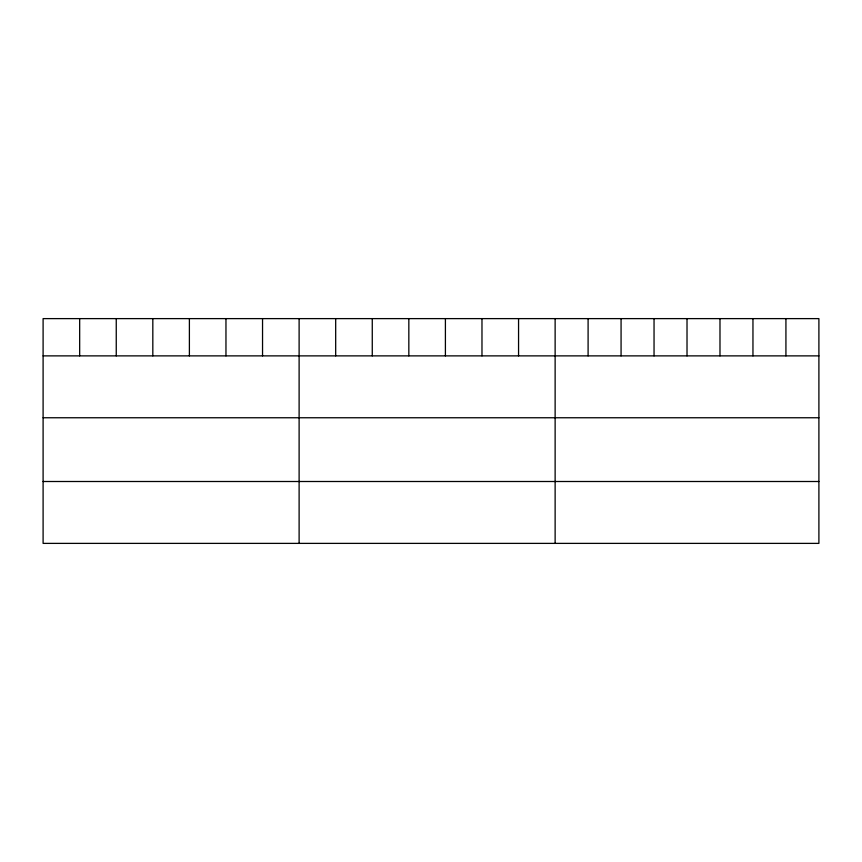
<?xml version="1.0" encoding="UTF-8"?>
<svg xmlns="http://www.w3.org/2000/svg" width="862" height="862" viewBox="0 0 862 862"><rect width="100%" height="100%" fill="white"/><g stroke="black" fill="none" stroke-linecap="round" stroke-linejoin="round"><path stroke-width="1.29" d="M818.9 355.877L818.9 543.383L43.1 543.383L43.1 318.617L818.9 318.617L818.9 355.877L43.1 355.877M43.1 417.758L818.9 417.758M43.1 481.502L818.9 481.502M785.928 318.617L785.928 355.877M752.957 318.617L752.957 355.877M719.986 318.617L719.986 355.877M687.014 318.617L687.014 355.877M654.042 318.617L654.042 355.877M621.071 318.617L621.071 355.877M588.099 318.617L588.099 355.877M555.128 318.617L555.128 543.383M518.558 318.617L518.558 355.877M481.977 318.617L481.977 355.877M445.406 318.617L445.406 355.877M408.836 318.617L408.836 355.877M372.265 318.617L372.265 355.877M335.684 318.617L335.684 355.877M299.114 318.617L299.114 543.383M262.544 318.617L262.544 355.877M225.963 318.617L225.963 355.877M189.392 318.617L189.392 355.877M152.822 318.617L152.822 355.877M116.251 318.617L116.251 355.877M79.67 318.617L79.67 355.877"/></g></svg>
